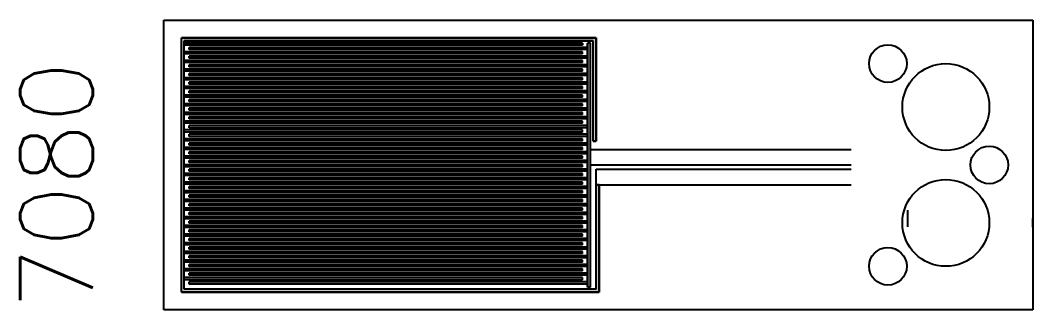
# Model space of a CAD drawing. Extents: x 1124.7 to 1190.6, y 740.2 to 817.2.
# Drawn here: x 1124.68 to 1159.63, y 807.22 to 817.22 of the extents above; entities that cross this region are included whole.
import ezdxf

# ---------------------------------------------------------------- set-up
doc = ezdxf.new("R2010")
doc.units = 0
doc.header["$MEASUREMENT"] = 0
doc.layers.get('0').update_dxf_attribs({"linetype": 'CONTINUOUS'})
doc.styles.get("Standard").update_dxf_attribs({"font": 'txt', "bigfont": 'gbcbig.shx'})

# ---------------------------------------------------------------- blocks, each defined once
blk = doc.blocks.new('*U10')
at = {"linetype": 'Continuous'}
for p, q in [((1172.737, 790.14), (1187.157, 790.14)), ((1172.737, 790.14), (1172.737, 790.04)), ((1172.737, 790.04), (1172.737, 786.433)), ((1172.837, 790.04), (1187.057, 790.04)), ((1172.837, 790.04), (1172.837, 786.433)), ((1187.057, 790.04), (1187.057, 786.433)), ((1187.157, 790.14), (1187.157, 790.04)), ((1187.157, 790.04), (1187.157, 786.433)), ((1172.737, 786.433), (1172.837, 786.433)), ((1187.057, 786.433), (1187.057, 784.924)), ((1187.157, 786.433), (1187.157, 784.924)), ((1172.837, 784.924), (1172.937, 784.924)), ((1172.837, 784.924), (1172.837, 781.46)), ((1172.937, 784.924), (1172.937, 781.46)), ((1187.057, 784.924), (1187.057, 781.46)), ((1187.157, 784.924), (1187.157, 781.46)), ((1172.837, 781.46), (1172.837, 781.36)), ((1172.837, 781.36), (1187.157, 781.36)), ((1172.937, 781.46), (1187.057, 781.46)), ((1187.157, 781.46), (1187.157, 781.36))]:
    blk.add_line(p, q, dxfattribs=at)
for points in [[(1172.737, 790.14), (1172.737, 790.14), (1187.157, 790.14)], [(1172.737, 790.14), (1172.737, 790.04), (1187.157, 790.04)], [(1172.737, 790.04), (1172.737, 786.433), (1172.837, 786.433)], [(1172.837, 790.04), (1172.837, 790.04), (1187.057, 790.04)], [(1187.057, 790.04), (1187.057, 786.433), (1187.157, 786.433)], [(1172.737, 786.433), (1172.737, 786.433), (1172.837, 786.433)], [(1187.057, 786.433), (1187.057, 784.924), (1187.157, 784.924)], [(1172.837, 784.924), (1172.837, 784.924), (1172.937, 784.924)], [(1172.837, 784.924), (1172.837, 781.46), (1172.937, 781.46)], [(1187.057, 784.924), (1187.057, 781.46), (1187.157, 781.46)], [(1172.837, 781.46), (1172.837, 781.36), (1187.157, 781.36)], [(1172.837, 781.36), (1172.837, 781.36), (1187.157, 781.36)], [(1172.937, 781.46), (1172.937, 781.46), (1187.057, 781.46)]]:
    blk.add_solid(points, dxfattribs=at)
at = {"linetype": 'Continuous', "extrusion": (0, 0, -1)}
for points in [[(-1172.737, 790.14), (-1187.157, 790.14), (-1187.157, 790.04)], [(-1172.737, 790.04), (-1172.837, 790.04), (-1172.837, 786.433)], [(-1187.057, 790.04), (-1187.157, 790.04), (-1187.157, 786.433)], [(-1187.057, 786.433), (-1187.157, 786.433), (-1187.157, 784.924)], [(-1172.837, 784.924), (-1172.937, 784.924), (-1172.937, 781.46)], [(-1187.057, 784.924), (-1187.157, 784.924), (-1187.157, 781.46)], [(-1172.837, 781.46), (-1187.157, 781.46), (-1187.157, 781.36)]]:
    blk.add_solid(points, dxfattribs=at)
blk = doc.blocks.new('*U11')
at = {"linetype": 'Continuous'}
for p, q in [((1173.037, 789.97), (1173.137, 789.97)), ((1173.037, 789.97), (1173.037, 781.54)), ((1173.137, 789.97), (1173.137, 781.54)), ((1173.037, 781.54), (1173.137, 781.54))]:
    blk.add_line(p, q, dxfattribs=at)
for points in [[(1173.037, 789.97), (1173.037, 789.97), (1173.137, 789.97)], [(1173.037, 789.97), (1173.037, 781.54), (1173.137, 781.54)], [(1173.037, 781.54), (1173.037, 781.54), (1173.137, 781.54)]]:
    blk.add_solid(points, dxfattribs=at)
at = {"linetype": 'Continuous', "extrusion": (0, 0, -1)}
blk.add_solid([(-1173.037, 789.97), (-1173.137, 789.97), (-1173.137, 781.54)], dxfattribs=at)
blk = doc.blocks.new('*U12')
at = {"linetype": 'Continuous'}
for p, q in [((1173.137, 781.76), (1186.888, 781.76)), ((1173.137, 781.76), (1173.137, 781.69)), ((1173.137, 781.69), (1186.888, 781.69)), ((1173.306, 781.61), (1187.057, 781.61)), ((1173.306, 781.61), (1173.306, 781.54)), ((1173.306, 781.54), (1187.057, 781.54)), ((1186.888, 781.76), (1186.888, 781.69)), ((1187.057, 781.61), (1187.057, 781.54))]:
    blk.add_line(p, q, dxfattribs=at)
for points in [[(1173.137, 781.76), (1173.137, 781.76), (1186.888, 781.76)], [(1173.137, 781.76), (1173.137, 781.69), (1186.888, 781.69)], [(1173.137, 781.69), (1173.137, 781.69), (1186.888, 781.69)], [(1173.306, 781.61), (1173.306, 781.61), (1187.057, 781.61)], [(1173.306, 781.61), (1173.306, 781.54), (1187.057, 781.54)], [(1173.306, 781.54), (1173.306, 781.54), (1187.057, 781.54)]]:
    blk.add_solid(points, dxfattribs=at)
at = {"linetype": 'Continuous', "extrusion": (0, 0, -1)}
for points in [[(-1173.137, 781.76), (-1186.888, 781.76), (-1186.888, 781.69)], [(-1173.306, 781.61), (-1187.057, 781.61), (-1187.057, 781.54)]]:
    blk.add_solid(points, dxfattribs=at)
blk = doc.blocks.new('*U13')
at = {"linetype": 'Continuous'}
for p, q in [((1173.137, 782.06), (1186.888, 782.06)), ((1173.137, 782.06), (1173.137, 781.99)), ((1173.137, 781.99), (1186.888, 781.99)), ((1173.306, 781.91), (1187.057, 781.91)), ((1173.306, 781.91), (1173.306, 781.84)), ((1186.888, 782.06), (1186.888, 781.99)), ((1187.057, 781.91), (1187.057, 781.84)), ((1173.306, 781.84), (1187.057, 781.84))]:
    blk.add_line(p, q, dxfattribs=at)
for points in [[(1173.137, 782.06), (1173.137, 782.06), (1186.888, 782.06)], [(1173.137, 782.06), (1173.137, 781.99), (1186.888, 781.99)], [(1173.137, 781.99), (1173.137, 781.99), (1186.888, 781.99)], [(1173.306, 781.91), (1173.306, 781.91), (1187.057, 781.91)], [(1173.306, 781.91), (1173.306, 781.84), (1187.057, 781.84)], [(1173.306, 781.84), (1173.306, 781.84), (1187.057, 781.84)]]:
    blk.add_solid(points, dxfattribs=at)
at = {"linetype": 'Continuous', "extrusion": (0, 0, -1)}
for points in [[(-1173.137, 782.06), (-1186.888, 782.06), (-1186.888, 781.99)], [(-1173.306, 781.91), (-1187.057, 781.91), (-1187.057, 781.84)]]:
    blk.add_solid(points, dxfattribs=at)
blk = doc.blocks.new('*U14')
at = {"linetype": 'Continuous'}
for p, q in [((1173.137, 782.36), (1186.888, 782.36)), ((1173.137, 782.36), (1173.137, 782.29)), ((1173.137, 782.29), (1186.888, 782.29)), ((1173.306, 782.21), (1187.057, 782.21)), ((1173.306, 782.21), (1173.306, 782.14)), ((1186.888, 782.36), (1186.888, 782.29)), ((1187.057, 782.21), (1187.057, 782.14)), ((1173.306, 782.14), (1187.057, 782.14))]:
    blk.add_line(p, q, dxfattribs=at)
for points in [[(1173.137, 782.36), (1173.137, 782.36), (1186.888, 782.36)], [(1173.137, 782.36), (1173.137, 782.29), (1186.888, 782.29)], [(1173.137, 782.29), (1173.137, 782.29), (1186.888, 782.29)], [(1173.306, 782.21), (1173.306, 782.21), (1187.057, 782.21)], [(1173.306, 782.21), (1173.306, 782.14), (1187.057, 782.14)], [(1173.306, 782.14), (1173.306, 782.14), (1187.057, 782.14)]]:
    blk.add_solid(points, dxfattribs=at)
at = {"linetype": 'Continuous', "extrusion": (0, 0, -1)}
for points in [[(-1173.137, 782.36), (-1186.888, 782.36), (-1186.888, 782.29)], [(-1173.306, 782.21), (-1187.057, 782.21), (-1187.057, 782.14)]]:
    blk.add_solid(points, dxfattribs=at)
blk = doc.blocks.new('*U15')
at = {"linetype": 'Continuous'}
for p, q in [((1173.137, 782.66), (1186.888, 782.66)), ((1173.137, 782.66), (1173.137, 782.59)), ((1173.137, 782.59), (1186.888, 782.59)), ((1186.888, 782.66), (1186.888, 782.59)), ((1173.306, 782.51), (1187.057, 782.51)), ((1173.306, 782.51), (1173.306, 782.44)), ((1173.306, 782.44), (1187.057, 782.44)), ((1187.057, 782.51), (1187.057, 782.44))]:
    blk.add_line(p, q, dxfattribs=at)
for points in [[(1173.137, 782.66), (1173.137, 782.66), (1186.888, 782.66)], [(1173.137, 782.66), (1173.137, 782.59), (1186.888, 782.59)], [(1173.137, 782.59), (1173.137, 782.59), (1186.888, 782.59)], [(1173.306, 782.51), (1173.306, 782.51), (1187.057, 782.51)], [(1173.306, 782.51), (1173.306, 782.44), (1187.057, 782.44)], [(1173.306, 782.44), (1173.306, 782.44), (1187.057, 782.44)]]:
    blk.add_solid(points, dxfattribs=at)
at = {"linetype": 'Continuous', "extrusion": (0, 0, -1)}
for points in [[(-1173.137, 782.66), (-1186.888, 782.66), (-1186.888, 782.59)], [(-1173.306, 782.51), (-1187.057, 782.51), (-1187.057, 782.44)]]:
    blk.add_solid(points, dxfattribs=at)
blk = doc.blocks.new('*U16')
at = {"linetype": 'Continuous'}
for p, q in [((1173.137, 782.96), (1186.888, 782.96)), ((1173.137, 782.96), (1173.137, 782.89)), ((1186.888, 782.96), (1186.888, 782.89)), ((1173.137, 782.89), (1186.888, 782.89)), ((1173.306, 782.81), (1187.057, 782.81)), ((1173.306, 782.81), (1173.306, 782.74)), ((1173.306, 782.74), (1187.057, 782.74)), ((1187.057, 782.81), (1187.057, 782.74))]:
    blk.add_line(p, q, dxfattribs=at)
for points in [[(1173.137, 782.96), (1173.137, 782.96), (1186.888, 782.96)], [(1173.137, 782.96), (1173.137, 782.89), (1186.888, 782.89)], [(1173.137, 782.89), (1173.137, 782.89), (1186.888, 782.89)], [(1173.306, 782.81), (1173.306, 782.81), (1187.057, 782.81)], [(1173.306, 782.81), (1173.306, 782.74), (1187.057, 782.74)], [(1173.306, 782.74), (1173.306, 782.74), (1187.057, 782.74)]]:
    blk.add_solid(points, dxfattribs=at)
at = {"linetype": 'Continuous', "extrusion": (0, 0, -1)}
for points in [[(-1173.137, 782.96), (-1186.888, 782.96), (-1186.888, 782.89)], [(-1173.306, 782.81), (-1187.057, 782.81), (-1187.057, 782.74)]]:
    blk.add_solid(points, dxfattribs=at)
blk = doc.blocks.new('*U17')
at = {"linetype": 'Continuous'}
for p, q in [((1173.137, 783.26), (1186.888, 783.26)), ((1173.137, 783.26), (1173.137, 783.19)), ((1186.888, 783.26), (1186.888, 783.19)), ((1173.137, 783.19), (1186.888, 783.19)), ((1173.306, 783.11), (1187.057, 783.11)), ((1173.306, 783.11), (1173.306, 783.04)), ((1173.306, 783.04), (1187.057, 783.04)), ((1187.057, 783.11), (1187.057, 783.04))]:
    blk.add_line(p, q, dxfattribs=at)
for points in [[(1173.137, 783.26), (1173.137, 783.26), (1186.888, 783.26)], [(1173.137, 783.26), (1173.137, 783.19), (1186.888, 783.19)], [(1173.137, 783.19), (1173.137, 783.19), (1186.888, 783.19)], [(1173.306, 783.11), (1173.306, 783.11), (1187.057, 783.11)], [(1173.306, 783.11), (1173.306, 783.04), (1187.057, 783.04)], [(1173.306, 783.04), (1173.306, 783.04), (1187.057, 783.04)]]:
    blk.add_solid(points, dxfattribs=at)
at = {"linetype": 'Continuous', "extrusion": (0, 0, -1)}
for points in [[(-1173.137, 783.26), (-1186.888, 783.26), (-1186.888, 783.19)], [(-1173.306, 783.11), (-1187.057, 783.11), (-1187.057, 783.04)]]:
    blk.add_solid(points, dxfattribs=at)
blk = doc.blocks.new('*U18')
at = {"linetype": 'Continuous'}
for p, q in [((1173.137, 783.56), (1186.888, 783.56)), ((1173.137, 783.56), (1173.137, 783.49)), ((1173.137, 783.49), (1186.888, 783.49)), ((1173.306, 783.41), (1187.057, 783.41)), ((1173.306, 783.41), (1173.306, 783.34)), ((1173.306, 783.34), (1187.057, 783.34)), ((1186.888, 783.56), (1186.888, 783.49)), ((1187.057, 783.41), (1187.057, 783.34))]:
    blk.add_line(p, q, dxfattribs=at)
for points in [[(1173.137, 783.56), (1173.137, 783.56), (1186.888, 783.56)], [(1173.137, 783.56), (1173.137, 783.49), (1186.888, 783.49)], [(1173.137, 783.49), (1173.137, 783.49), (1186.888, 783.49)], [(1173.306, 783.41), (1173.306, 783.41), (1187.057, 783.41)], [(1173.306, 783.41), (1173.306, 783.34), (1187.057, 783.34)], [(1173.306, 783.34), (1173.306, 783.34), (1187.057, 783.34)]]:
    blk.add_solid(points, dxfattribs=at)
at = {"linetype": 'Continuous', "extrusion": (0, 0, -1)}
for points in [[(-1173.137, 783.56), (-1186.888, 783.56), (-1186.888, 783.49)], [(-1173.306, 783.41), (-1187.057, 783.41), (-1187.057, 783.34)]]:
    blk.add_solid(points, dxfattribs=at)
blk = doc.blocks.new('*U19')
at = {"linetype": 'Continuous'}
for p, q in [((1173.137, 783.86), (1186.888, 783.86)), ((1173.137, 783.86), (1173.137, 783.79)), ((1173.137, 783.79), (1186.888, 783.79)), ((1173.306, 783.71), (1187.057, 783.71)), ((1173.306, 783.71), (1173.306, 783.64)), ((1173.306, 783.64), (1187.057, 783.64)), ((1186.888, 783.86), (1186.888, 783.79)), ((1187.057, 783.71), (1187.057, 783.64))]:
    blk.add_line(p, q, dxfattribs=at)
for points in [[(1173.137, 783.86), (1173.137, 783.86), (1186.888, 783.86)], [(1173.137, 783.86), (1173.137, 783.79), (1186.888, 783.79)], [(1173.137, 783.79), (1173.137, 783.79), (1186.888, 783.79)], [(1173.306, 783.71), (1173.306, 783.71), (1187.057, 783.71)], [(1173.306, 783.71), (1173.306, 783.64), (1187.057, 783.64)], [(1173.306, 783.64), (1173.306, 783.64), (1187.057, 783.64)]]:
    blk.add_solid(points, dxfattribs=at)
at = {"linetype": 'Continuous', "extrusion": (0, 0, -1)}
for points in [[(-1173.137, 783.86), (-1186.888, 783.86), (-1186.888, 783.79)], [(-1173.306, 783.71), (-1187.057, 783.71), (-1187.057, 783.64)]]:
    blk.add_solid(points, dxfattribs=at)
blk = doc.blocks.new('*U20')
at = {"linetype": 'Continuous'}
for p, q in [((1173.137, 784.16), (1186.888, 784.16)), ((1173.137, 784.16), (1173.137, 784.09)), ((1173.137, 784.09), (1186.888, 784.09)), ((1173.306, 784.01), (1187.057, 784.01)), ((1173.306, 784.01), (1173.306, 783.94)), ((1173.306, 783.94), (1187.057, 783.94)), ((1186.888, 784.16), (1186.888, 784.09)), ((1187.057, 784.01), (1187.057, 783.94))]:
    blk.add_line(p, q, dxfattribs=at)
for points in [[(1173.137, 784.16), (1173.137, 784.16), (1186.888, 784.16)], [(1173.137, 784.16), (1173.137, 784.09), (1186.888, 784.09)], [(1173.137, 784.09), (1173.137, 784.09), (1186.888, 784.09)], [(1173.306, 784.01), (1173.306, 784.01), (1187.057, 784.01)], [(1173.306, 784.01), (1173.306, 783.94), (1187.057, 783.94)], [(1173.306, 783.94), (1173.306, 783.94), (1187.057, 783.94)]]:
    blk.add_solid(points, dxfattribs=at)
at = {"linetype": 'Continuous', "extrusion": (0, 0, -1)}
for points in [[(-1173.137, 784.16), (-1186.888, 784.16), (-1186.888, 784.09)], [(-1173.306, 784.01), (-1187.057, 784.01), (-1187.057, 783.94)]]:
    blk.add_solid(points, dxfattribs=at)
blk = doc.blocks.new('*U21')
at = {"linetype": 'Continuous'}
for p, q in [((1173.137, 784.46), (1186.888, 784.46)), ((1173.137, 784.46), (1173.137, 784.39)), ((1173.137, 784.39), (1186.888, 784.39)), ((1173.306, 784.31), (1187.057, 784.31)), ((1173.306, 784.31), (1173.306, 784.24)), ((1186.888, 784.46), (1186.888, 784.39)), ((1187.057, 784.31), (1187.057, 784.24)), ((1173.306, 784.24), (1187.057, 784.24))]:
    blk.add_line(p, q, dxfattribs=at)
for points in [[(1173.137, 784.46), (1173.137, 784.46), (1186.888, 784.46)], [(1173.137, 784.46), (1173.137, 784.39), (1186.888, 784.39)], [(1173.137, 784.39), (1173.137, 784.39), (1186.888, 784.39)], [(1173.306, 784.31), (1173.306, 784.31), (1187.057, 784.31)], [(1173.306, 784.31), (1173.306, 784.24), (1187.057, 784.24)], [(1173.306, 784.24), (1173.306, 784.24), (1187.057, 784.24)]]:
    blk.add_solid(points, dxfattribs=at)
at = {"linetype": 'Continuous', "extrusion": (0, 0, -1)}
for points in [[(-1173.137, 784.46), (-1186.888, 784.46), (-1186.888, 784.39)], [(-1173.306, 784.31), (-1187.057, 784.31), (-1187.057, 784.24)]]:
    blk.add_solid(points, dxfattribs=at)
blk = doc.blocks.new('*U22')
at = {"linetype": 'Continuous'}
for p, q in [((1173.137, 784.76), (1186.888, 784.76)), ((1173.137, 784.76), (1173.137, 784.69)), ((1173.137, 784.69), (1186.888, 784.69)), ((1186.888, 784.76), (1186.888, 784.69)), ((1173.306, 784.61), (1187.057, 784.61)), ((1173.306, 784.61), (1173.306, 784.54)), ((1173.306, 784.54), (1187.057, 784.54)), ((1187.057, 784.61), (1187.057, 784.54))]:
    blk.add_line(p, q, dxfattribs=at)
for points in [[(1173.137, 784.76), (1173.137, 784.76), (1186.888, 784.76)], [(1173.137, 784.76), (1173.137, 784.69), (1186.888, 784.69)], [(1173.137, 784.69), (1173.137, 784.69), (1186.888, 784.69)], [(1173.306, 784.61), (1173.306, 784.61), (1187.057, 784.61)], [(1173.306, 784.61), (1173.306, 784.54), (1187.057, 784.54)], [(1173.306, 784.54), (1173.306, 784.54), (1187.057, 784.54)]]:
    blk.add_solid(points, dxfattribs=at)
at = {"linetype": 'Continuous', "extrusion": (0, 0, -1)}
for points in [[(-1173.137, 784.76), (-1186.888, 784.76), (-1186.888, 784.69)], [(-1173.306, 784.61), (-1187.057, 784.61), (-1187.057, 784.54)]]:
    blk.add_solid(points, dxfattribs=at)
blk = doc.blocks.new('*U23')
at = {"linetype": 'Continuous'}
for p, q in [((1173.137, 785.06), (1186.888, 785.06)), ((1173.137, 785.06), (1173.137, 784.99)), ((1173.137, 784.99), (1186.888, 784.99)), ((1186.888, 785.06), (1186.888, 784.99)), ((1173.306, 784.91), (1187.057, 784.91)), ((1173.306, 784.91), (1173.306, 784.84)), ((1173.306, 784.84), (1187.057, 784.84)), ((1187.057, 784.91), (1187.057, 784.84))]:
    blk.add_line(p, q, dxfattribs=at)
for points in [[(1173.137, 785.06), (1173.137, 785.06), (1186.888, 785.06)], [(1173.137, 785.06), (1173.137, 784.99), (1186.888, 784.99)], [(1173.137, 784.99), (1173.137, 784.99), (1186.888, 784.99)], [(1173.306, 784.91), (1173.306, 784.91), (1187.057, 784.91)], [(1173.306, 784.91), (1173.306, 784.84), (1187.057, 784.84)], [(1173.306, 784.84), (1173.306, 784.84), (1187.057, 784.84)]]:
    blk.add_solid(points, dxfattribs=at)
at = {"linetype": 'Continuous', "extrusion": (0, 0, -1)}
for points in [[(-1173.137, 785.06), (-1186.888, 785.06), (-1186.888, 784.99)], [(-1173.306, 784.91), (-1187.057, 784.91), (-1187.057, 784.84)]]:
    blk.add_solid(points, dxfattribs=at)
blk = doc.blocks.new('*U24')
at = {"linetype": 'Continuous'}
for p, q in [((1173.137, 785.36), (1186.888, 785.36)), ((1173.137, 785.36), (1173.137, 785.29)), ((1186.888, 785.36), (1186.888, 785.29)), ((1173.137, 785.29), (1186.888, 785.29)), ((1173.306, 785.21), (1187.057, 785.21)), ((1173.306, 785.21), (1173.306, 785.14)), ((1173.306, 785.14), (1187.057, 785.14)), ((1187.057, 785.21), (1187.057, 785.14))]:
    blk.add_line(p, q, dxfattribs=at)
for points in [[(1173.137, 785.36), (1173.137, 785.36), (1186.888, 785.36)], [(1173.137, 785.36), (1173.137, 785.29), (1186.888, 785.29)], [(1173.137, 785.29), (1173.137, 785.29), (1186.888, 785.29)], [(1173.306, 785.21), (1173.306, 785.21), (1187.057, 785.21)], [(1173.306, 785.21), (1173.306, 785.14), (1187.057, 785.14)], [(1173.306, 785.14), (1173.306, 785.14), (1187.057, 785.14)]]:
    blk.add_solid(points, dxfattribs=at)
at = {"linetype": 'Continuous', "extrusion": (0, 0, -1)}
for points in [[(-1173.137, 785.36), (-1186.888, 785.36), (-1186.888, 785.29)], [(-1173.306, 785.21), (-1187.057, 785.21), (-1187.057, 785.14)]]:
    blk.add_solid(points, dxfattribs=at)
blk = doc.blocks.new('*U25')
at = {"linetype": 'Continuous'}
for p, q in [((1173.137, 785.66), (1186.888, 785.66)), ((1173.137, 785.66), (1173.137, 785.59)), ((1173.137, 785.59), (1186.888, 785.59)), ((1173.306, 785.51), (1187.057, 785.51)), ((1173.306, 785.51), (1173.306, 785.44)), ((1173.306, 785.44), (1187.057, 785.44)), ((1186.888, 785.66), (1186.888, 785.59)), ((1187.057, 785.51), (1187.057, 785.44))]:
    blk.add_line(p, q, dxfattribs=at)
for points in [[(1173.137, 785.66), (1173.137, 785.66), (1186.888, 785.66)], [(1173.137, 785.66), (1173.137, 785.59), (1186.888, 785.59)], [(1173.137, 785.59), (1173.137, 785.59), (1186.888, 785.59)], [(1173.306, 785.51), (1173.306, 785.51), (1187.057, 785.51)], [(1173.306, 785.51), (1173.306, 785.44), (1187.057, 785.44)], [(1173.306, 785.44), (1173.306, 785.44), (1187.057, 785.44)]]:
    blk.add_solid(points, dxfattribs=at)
at = {"linetype": 'Continuous', "extrusion": (0, 0, -1)}
for points in [[(-1173.137, 785.66), (-1186.888, 785.66), (-1186.888, 785.59)], [(-1173.306, 785.51), (-1187.057, 785.51), (-1187.057, 785.44)]]:
    blk.add_solid(points, dxfattribs=at)
blk = doc.blocks.new('*U26')
at = {"linetype": 'Continuous'}
for p, q in [((1173.137, 785.96), (1186.888, 785.96)), ((1173.137, 785.96), (1173.137, 785.89)), ((1173.137, 785.89), (1186.888, 785.89)), ((1173.306, 785.81), (1187.057, 785.81)), ((1173.306, 785.81), (1173.306, 785.74)), ((1173.306, 785.74), (1187.057, 785.74)), ((1186.888, 785.96), (1186.888, 785.89)), ((1187.057, 785.81), (1187.057, 785.74))]:
    blk.add_line(p, q, dxfattribs=at)
for points in [[(1173.137, 785.96), (1173.137, 785.96), (1186.888, 785.96)], [(1173.137, 785.96), (1173.137, 785.89), (1186.888, 785.89)], [(1173.137, 785.89), (1173.137, 785.89), (1186.888, 785.89)], [(1173.306, 785.81), (1173.306, 785.81), (1187.057, 785.81)], [(1173.306, 785.81), (1173.306, 785.74), (1187.057, 785.74)], [(1173.306, 785.74), (1173.306, 785.74), (1187.057, 785.74)]]:
    blk.add_solid(points, dxfattribs=at)
at = {"linetype": 'Continuous', "extrusion": (0, 0, -1)}
for points in [[(-1173.137, 785.96), (-1186.888, 785.96), (-1186.888, 785.89)], [(-1173.306, 785.81), (-1187.057, 785.81), (-1187.057, 785.74)]]:
    blk.add_solid(points, dxfattribs=at)
blk = doc.blocks.new('*U27')
at = {"linetype": 'Continuous'}
for p, q in [((1173.137, 786.26), (1186.888, 786.26)), ((1173.137, 786.26), (1173.137, 786.19)), ((1173.137, 786.19), (1186.888, 786.19)), ((1173.306, 786.11), (1187.057, 786.11)), ((1173.306, 786.11), (1173.306, 786.04)), ((1173.306, 786.04), (1187.057, 786.04)), ((1186.888, 786.26), (1186.888, 786.19)), ((1187.057, 786.11), (1187.057, 786.04))]:
    blk.add_line(p, q, dxfattribs=at)
for points in [[(1173.137, 786.26), (1173.137, 786.26), (1186.888, 786.26)], [(1173.137, 786.26), (1173.137, 786.19), (1186.888, 786.19)], [(1173.137, 786.19), (1173.137, 786.19), (1186.888, 786.19)], [(1173.306, 786.11), (1173.306, 786.11), (1187.057, 786.11)], [(1173.306, 786.11), (1173.306, 786.04), (1187.057, 786.04)], [(1173.306, 786.04), (1173.306, 786.04), (1187.057, 786.04)]]:
    blk.add_solid(points, dxfattribs=at)
at = {"linetype": 'Continuous', "extrusion": (0, 0, -1)}
for points in [[(-1173.137, 786.26), (-1186.888, 786.26), (-1186.888, 786.19)], [(-1173.306, 786.11), (-1187.057, 786.11), (-1187.057, 786.04)]]:
    blk.add_solid(points, dxfattribs=at)
blk = doc.blocks.new('*U28')
at = {"linetype": 'Continuous'}
for p, q in [((1173.137, 786.56), (1186.888, 786.56)), ((1173.137, 786.56), (1173.137, 786.49)), ((1173.137, 786.49), (1186.888, 786.49)), ((1173.306, 786.41), (1187.057, 786.41)), ((1173.306, 786.41), (1173.306, 786.34)), ((1186.888, 786.56), (1186.888, 786.49)), ((1187.057, 786.41), (1187.057, 786.34)), ((1173.306, 786.34), (1187.057, 786.34))]:
    blk.add_line(p, q, dxfattribs=at)
for points in [[(1173.137, 786.56), (1173.137, 786.56), (1186.888, 786.56)], [(1173.137, 786.56), (1173.137, 786.49), (1186.888, 786.49)], [(1173.137, 786.49), (1173.137, 786.49), (1186.888, 786.49)], [(1173.306, 786.41), (1173.306, 786.41), (1187.057, 786.41)], [(1173.306, 786.41), (1173.306, 786.34), (1187.057, 786.34)], [(1173.306, 786.34), (1173.306, 786.34), (1187.057, 786.34)]]:
    blk.add_solid(points, dxfattribs=at)
at = {"linetype": 'Continuous', "extrusion": (0, 0, -1)}
for points in [[(-1173.137, 786.56), (-1186.888, 786.56), (-1186.888, 786.49)], [(-1173.306, 786.41), (-1187.057, 786.41), (-1187.057, 786.34)]]:
    blk.add_solid(points, dxfattribs=at)
blk = doc.blocks.new('*U29')
at = {"linetype": 'Continuous'}
for p, q in [((1173.137, 786.86), (1186.888, 786.86)), ((1173.137, 786.86), (1173.137, 786.79)), ((1173.137, 786.79), (1186.888, 786.79)), ((1186.888, 786.86), (1186.888, 786.79)), ((1173.306, 786.71), (1187.057, 786.71)), ((1173.306, 786.71), (1173.306, 786.64)), ((1173.306, 786.64), (1187.057, 786.64)), ((1187.057, 786.71), (1187.057, 786.64))]:
    blk.add_line(p, q, dxfattribs=at)
for points in [[(1173.137, 786.86), (1173.137, 786.86), (1186.888, 786.86)], [(1173.137, 786.86), (1173.137, 786.79), (1186.888, 786.79)], [(1173.137, 786.79), (1173.137, 786.79), (1186.888, 786.79)], [(1173.306, 786.71), (1173.306, 786.71), (1187.057, 786.71)], [(1173.306, 786.71), (1173.306, 786.64), (1187.057, 786.64)], [(1173.306, 786.64), (1173.306, 786.64), (1187.057, 786.64)]]:
    blk.add_solid(points, dxfattribs=at)
at = {"linetype": 'Continuous', "extrusion": (0, 0, -1)}
for points in [[(-1173.137, 786.86), (-1186.888, 786.86), (-1186.888, 786.79)], [(-1173.306, 786.71), (-1187.057, 786.71), (-1187.057, 786.64)]]:
    blk.add_solid(points, dxfattribs=at)
blk = doc.blocks.new('*U30')
at = {"linetype": 'Continuous'}
for p, q in [((1173.137, 787.16), (1186.888, 787.16)), ((1173.137, 787.16), (1173.137, 787.09)), ((1173.137, 787.09), (1186.888, 787.09)), ((1186.888, 787.16), (1186.888, 787.09)), ((1173.306, 787.01), (1187.057, 787.01)), ((1173.306, 787.01), (1173.306, 786.94)), ((1173.306, 786.94), (1187.057, 786.94)), ((1187.057, 787.01), (1187.057, 786.94))]:
    blk.add_line(p, q, dxfattribs=at)
for points in [[(1173.137, 787.16), (1173.137, 787.16), (1186.888, 787.16)], [(1173.137, 787.16), (1173.137, 787.09), (1186.888, 787.09)], [(1173.137, 787.09), (1173.137, 787.09), (1186.888, 787.09)], [(1173.306, 787.01), (1173.306, 787.01), (1187.057, 787.01)], [(1173.306, 787.01), (1173.306, 786.94), (1187.057, 786.94)], [(1173.306, 786.94), (1173.306, 786.94), (1187.057, 786.94)]]:
    blk.add_solid(points, dxfattribs=at)
at = {"linetype": 'Continuous', "extrusion": (0, 0, -1)}
for points in [[(-1173.137, 787.16), (-1186.888, 787.16), (-1186.888, 787.09)], [(-1173.306, 787.01), (-1187.057, 787.01), (-1187.057, 786.94)]]:
    blk.add_solid(points, dxfattribs=at)
blk = doc.blocks.new('*U31')
at = {"linetype": 'Continuous'}
for p, q in [((1173.137, 787.46), (1186.888, 787.46)), ((1173.137, 787.46), (1173.137, 787.39)), ((1186.888, 787.46), (1186.888, 787.39)), ((1173.137, 787.39), (1186.888, 787.39)), ((1173.306, 787.31), (1187.057, 787.31)), ((1173.306, 787.31), (1173.306, 787.24)), ((1173.306, 787.24), (1187.057, 787.24)), ((1187.057, 787.31), (1187.057, 787.24))]:
    blk.add_line(p, q, dxfattribs=at)
for points in [[(1173.137, 787.46), (1173.137, 787.46), (1186.888, 787.46)], [(1173.137, 787.46), (1173.137, 787.39), (1186.888, 787.39)], [(1173.137, 787.39), (1173.137, 787.39), (1186.888, 787.39)], [(1173.306, 787.31), (1173.306, 787.31), (1187.057, 787.31)], [(1173.306, 787.31), (1173.306, 787.24), (1187.057, 787.24)], [(1173.306, 787.24), (1173.306, 787.24), (1187.057, 787.24)]]:
    blk.add_solid(points, dxfattribs=at)
at = {"linetype": 'Continuous', "extrusion": (0, 0, -1)}
for points in [[(-1173.137, 787.46), (-1186.888, 787.46), (-1186.888, 787.39)], [(-1173.306, 787.31), (-1187.057, 787.31), (-1187.057, 787.24)]]:
    blk.add_solid(points, dxfattribs=at)
blk = doc.blocks.new('*U32')
at = {"linetype": 'Continuous'}
for p, q in [((1173.137, 787.76), (1186.888, 787.76)), ((1173.137, 787.76), (1173.137, 787.69)), ((1173.137, 787.69), (1186.888, 787.69)), ((1173.306, 787.61), (1187.057, 787.61)), ((1173.306, 787.61), (1173.306, 787.54)), ((1173.306, 787.54), (1187.057, 787.54)), ((1186.888, 787.76), (1186.888, 787.69)), ((1187.057, 787.61), (1187.057, 787.54))]:
    blk.add_line(p, q, dxfattribs=at)
for points in [[(1173.137, 787.76), (1173.137, 787.76), (1186.888, 787.76)], [(1173.137, 787.76), (1173.137, 787.69), (1186.888, 787.69)], [(1173.137, 787.69), (1173.137, 787.69), (1186.888, 787.69)], [(1173.306, 787.61), (1173.306, 787.61), (1187.057, 787.61)], [(1173.306, 787.61), (1173.306, 787.54), (1187.057, 787.54)], [(1173.306, 787.54), (1173.306, 787.54), (1187.057, 787.54)]]:
    blk.add_solid(points, dxfattribs=at)
at = {"linetype": 'Continuous', "extrusion": (0, 0, -1)}
for points in [[(-1173.137, 787.76), (-1186.888, 787.76), (-1186.888, 787.69)], [(-1173.306, 787.61), (-1187.057, 787.61), (-1187.057, 787.54)]]:
    blk.add_solid(points, dxfattribs=at)
blk = doc.blocks.new('*U33')
at = {"linetype": 'Continuous'}
for p, q in [((1173.137, 788.06), (1186.888, 788.06)), ((1173.137, 788.06), (1173.137, 787.99)), ((1173.137, 787.99), (1186.888, 787.99)), ((1173.306, 787.91), (1187.057, 787.91)), ((1173.306, 787.91), (1173.306, 787.84)), ((1173.306, 787.84), (1187.057, 787.84)), ((1186.888, 788.06), (1186.888, 787.99)), ((1187.057, 787.91), (1187.057, 787.84))]:
    blk.add_line(p, q, dxfattribs=at)
for points in [[(1173.137, 788.06), (1173.137, 788.06), (1186.888, 788.06)], [(1173.137, 788.06), (1173.137, 787.99), (1186.888, 787.99)], [(1173.137, 787.99), (1173.137, 787.99), (1186.888, 787.99)], [(1173.306, 787.91), (1173.306, 787.91), (1187.057, 787.91)], [(1173.306, 787.91), (1173.306, 787.84), (1187.057, 787.84)], [(1173.306, 787.84), (1173.306, 787.84), (1187.057, 787.84)]]:
    blk.add_solid(points, dxfattribs=at)
at = {"linetype": 'Continuous', "extrusion": (0, 0, -1)}
for points in [[(-1173.137, 788.06), (-1186.888, 788.06), (-1186.888, 787.99)], [(-1173.306, 787.91), (-1187.057, 787.91), (-1187.057, 787.84)]]:
    blk.add_solid(points, dxfattribs=at)
blk = doc.blocks.new('*U34')
at = {"linetype": 'Continuous'}
for p, q in [((1173.137, 788.36), (1186.888, 788.36)), ((1173.137, 788.36), (1173.137, 788.29)), ((1173.137, 788.29), (1186.888, 788.29)), ((1173.306, 788.21), (1187.057, 788.21)), ((1173.306, 788.21), (1173.306, 788.14)), ((1173.306, 788.14), (1187.057, 788.14)), ((1186.888, 788.36), (1186.888, 788.29)), ((1187.057, 788.21), (1187.057, 788.14))]:
    blk.add_line(p, q, dxfattribs=at)
for points in [[(1173.137, 788.36), (1173.137, 788.36), (1186.888, 788.36)], [(1173.137, 788.36), (1173.137, 788.29), (1186.888, 788.29)], [(1173.137, 788.29), (1173.137, 788.29), (1186.888, 788.29)], [(1173.306, 788.21), (1173.306, 788.21), (1187.057, 788.21)], [(1173.306, 788.21), (1173.306, 788.14), (1187.057, 788.14)], [(1173.306, 788.14), (1173.306, 788.14), (1187.057, 788.14)]]:
    blk.add_solid(points, dxfattribs=at)
at = {"linetype": 'Continuous', "extrusion": (0, 0, -1)}
for points in [[(-1173.137, 788.36), (-1186.888, 788.36), (-1186.888, 788.29)], [(-1173.306, 788.21), (-1187.057, 788.21), (-1187.057, 788.14)]]:
    blk.add_solid(points, dxfattribs=at)
blk = doc.blocks.new('*U35')
at = {"linetype": 'Continuous'}
for p, q in [((1173.137, 788.66), (1186.888, 788.66)), ((1173.137, 788.66), (1173.137, 788.59)), ((1173.137, 788.59), (1186.888, 788.59)), ((1173.306, 788.51), (1187.057, 788.51)), ((1173.306, 788.51), (1173.306, 788.44)), ((1186.888, 788.66), (1186.888, 788.59)), ((1187.057, 788.51), (1187.057, 788.44)), ((1173.306, 788.44), (1187.057, 788.44))]:
    blk.add_line(p, q, dxfattribs=at)
for points in [[(1173.137, 788.66), (1173.137, 788.66), (1186.888, 788.66)], [(1173.137, 788.66), (1173.137, 788.59), (1186.888, 788.59)], [(1173.137, 788.59), (1173.137, 788.59), (1186.888, 788.59)], [(1173.306, 788.51), (1173.306, 788.51), (1187.057, 788.51)], [(1173.306, 788.51), (1173.306, 788.44), (1187.057, 788.44)], [(1173.306, 788.44), (1173.306, 788.44), (1187.057, 788.44)]]:
    blk.add_solid(points, dxfattribs=at)
at = {"linetype": 'Continuous', "extrusion": (0, 0, -1)}
for points in [[(-1173.137, 788.66), (-1186.888, 788.66), (-1186.888, 788.59)], [(-1173.306, 788.51), (-1187.057, 788.51), (-1187.057, 788.44)]]:
    blk.add_solid(points, dxfattribs=at)
blk = doc.blocks.new('*U36')
at = {"linetype": 'Continuous'}
for p, q in [((1173.137, 788.96), (1186.888, 788.96)), ((1173.137, 788.96), (1173.137, 788.89)), ((1173.137, 788.89), (1186.888, 788.89)), ((1186.888, 788.96), (1186.888, 788.89)), ((1173.306, 788.81), (1187.057, 788.81)), ((1173.306, 788.81), (1173.306, 788.74)), ((1173.306, 788.74), (1187.057, 788.74)), ((1187.057, 788.81), (1187.057, 788.74))]:
    blk.add_line(p, q, dxfattribs=at)
for points in [[(1173.137, 788.96), (1173.137, 788.96), (1186.888, 788.96)], [(1173.137, 788.96), (1173.137, 788.89), (1186.888, 788.89)], [(1173.137, 788.89), (1173.137, 788.89), (1186.888, 788.89)], [(1173.306, 788.81), (1173.306, 788.81), (1187.057, 788.81)], [(1173.306, 788.81), (1173.306, 788.74), (1187.057, 788.74)], [(1173.306, 788.74), (1173.306, 788.74), (1187.057, 788.74)]]:
    blk.add_solid(points, dxfattribs=at)
at = {"linetype": 'Continuous', "extrusion": (0, 0, -1)}
for points in [[(-1173.137, 788.96), (-1186.888, 788.96), (-1186.888, 788.89)], [(-1173.306, 788.81), (-1187.057, 788.81), (-1187.057, 788.74)]]:
    blk.add_solid(points, dxfattribs=at)
blk = doc.blocks.new('*U37')
at = {"linetype": 'Continuous'}
for p, q in [((1173.137, 789.26), (1186.888, 789.26)), ((1173.137, 789.26), (1173.137, 789.19)), ((1173.137, 789.19), (1186.888, 789.19)), ((1186.888, 789.26), (1186.888, 789.19)), ((1173.306, 789.11), (1187.057, 789.11)), ((1173.306, 789.11), (1173.306, 789.04)), ((1173.306, 789.04), (1187.057, 789.04)), ((1187.057, 789.11), (1187.057, 789.04))]:
    blk.add_line(p, q, dxfattribs=at)
for points in [[(1173.137, 789.26), (1173.137, 789.26), (1186.888, 789.26)], [(1173.137, 789.26), (1173.137, 789.19), (1186.888, 789.19)], [(1173.137, 789.19), (1173.137, 789.19), (1186.888, 789.19)], [(1173.306, 789.11), (1173.306, 789.11), (1187.057, 789.11)], [(1173.306, 789.11), (1173.306, 789.04), (1187.057, 789.04)], [(1173.306, 789.04), (1173.306, 789.04), (1187.057, 789.04)]]:
    blk.add_solid(points, dxfattribs=at)
at = {"linetype": 'Continuous', "extrusion": (0, 0, -1)}
for points in [[(-1173.137, 789.26), (-1186.888, 789.26), (-1186.888, 789.19)], [(-1173.306, 789.11), (-1187.057, 789.11), (-1187.057, 789.04)]]:
    blk.add_solid(points, dxfattribs=at)
blk = doc.blocks.new('*U38')
at = {"linetype": 'Continuous'}
for p, q in [((1173.137, 789.56), (1186.888, 789.56)), ((1173.137, 789.56), (1173.137, 789.49)), ((1186.888, 789.56), (1186.888, 789.49)), ((1173.137, 789.49), (1186.888, 789.49)), ((1173.306, 789.41), (1187.057, 789.41)), ((1173.306, 789.41), (1173.306, 789.34)), ((1173.306, 789.34), (1187.057, 789.34)), ((1187.057, 789.41), (1187.057, 789.34))]:
    blk.add_line(p, q, dxfattribs=at)
for points in [[(1173.137, 789.56), (1173.137, 789.56), (1186.888, 789.56)], [(1173.137, 789.56), (1173.137, 789.49), (1186.888, 789.49)], [(1173.137, 789.49), (1173.137, 789.49), (1186.888, 789.49)], [(1173.306, 789.41), (1173.306, 789.41), (1187.057, 789.41)], [(1173.306, 789.41), (1173.306, 789.34), (1187.057, 789.34)], [(1173.306, 789.34), (1173.306, 789.34), (1187.057, 789.34)]]:
    blk.add_solid(points, dxfattribs=at)
at = {"linetype": 'Continuous', "extrusion": (0, 0, -1)}
for points in [[(-1173.137, 789.56), (-1186.888, 789.56), (-1186.888, 789.49)], [(-1173.306, 789.41), (-1187.057, 789.41), (-1187.057, 789.34)]]:
    blk.add_solid(points, dxfattribs=at)
blk = doc.blocks.new('*U39')
at = {"linetype": 'Continuous'}
for p, q in [((1173.137, 789.86), (1186.888, 789.86)), ((1173.137, 789.86), (1173.137, 789.79)), ((1173.137, 789.79), (1186.888, 789.79)), ((1173.306, 789.71), (1187.057, 789.71)), ((1173.306, 789.71), (1173.306, 789.64)), ((1173.306, 789.64), (1187.057, 789.64)), ((1186.888, 789.86), (1186.888, 789.79)), ((1187.057, 789.71), (1187.057, 789.64))]:
    blk.add_line(p, q, dxfattribs=at)
for points in [[(1173.137, 789.86), (1173.137, 789.86), (1186.888, 789.86)], [(1173.137, 789.86), (1173.137, 789.79), (1186.888, 789.79)], [(1173.137, 789.79), (1173.137, 789.79), (1186.888, 789.79)], [(1173.306, 789.71), (1173.306, 789.71), (1187.057, 789.71)], [(1173.306, 789.71), (1173.306, 789.64), (1187.057, 789.64)], [(1173.306, 789.64), (1173.306, 789.64), (1187.057, 789.64)]]:
    blk.add_solid(points, dxfattribs=at)
at = {"linetype": 'Continuous', "extrusion": (0, 0, -1)}
for points in [[(-1173.137, 789.86), (-1186.888, 789.86), (-1186.888, 789.79)], [(-1173.306, 789.71), (-1187.057, 789.71), (-1187.057, 789.64)]]:
    blk.add_solid(points, dxfattribs=at)

msp = doc.modelspace()

# ---------------------------------------------------------------- linework, layer by layer
for p, q in [((1129.626, 807.222), (1129.626, 817.222)), ((1129.626, 817.222), (1159.626, 817.222)), ((1159.626, 817.222), (1159.626, 807.222)), ((1130.236, 816.612), (1144.556, 816.612)), ((1130.236, 807.832), (1130.236, 816.612)), ((1130.336, 807.932), (1130.336, 816.512)), ((1130.336, 816.512), (1144.456, 816.512)), ((1130.336, 816.512), (1130.336, 816.432)), ((1144.456, 813.048), (1144.456, 816.512)), ((1144.556, 816.612), (1144.556, 813.048)), ((1130.336, 816.432), (1144.087, 816.432)), ((1130.336, 816.362), (1130.336, 816.432)), ((1144.087, 816.362), (1130.336, 816.362)), ((1130.504, 816.282), (1144.256, 816.282)), ((1130.504, 816.212), (1130.504, 816.282)), ((1144.256, 816.212), (1130.504, 816.212)), ((1144.087, 816.432), (1144.087, 816.362)), ((1144.256, 816.432), (1144.256, 808.002)), ((1144.356, 816.432), (1144.256, 816.432)), ((1144.256, 816.282), (1144.256, 816.212)), ((1144.356, 808.002), (1144.356, 816.432)), ((1144.456, 813.048), (1144.556, 813.048)), ((1144.356, 812.752), (1153.356, 812.752)), ((1144.356, 812.222), (1144.356, 812.752)), ((1144.356, 812.222), (1153.356, 812.222)), ((1144.556, 812.072), (1153.356, 812.072)), ((1144.556, 811.539), (1144.556, 812.072)), ((1144.556, 807.932), (1144.556, 811.539)), ((1144.556, 811.539), (1153.36, 811.539)), ((1144.556, 811.539), (1144.656, 811.539)), ((1144.656, 811.539), (1144.656, 807.832)), ((1155.311, 810.081), (1155.311, 810.662)), ((1159.626, 810.073), (1159.626, 810.373)), ((1130.236, 807.832), (1144.656, 807.832)), ((1144.556, 807.932), (1130.336, 807.932)), ((1144.356, 808.002), (1144.256, 808.002)), ((1159.626, 807.222), (1129.626, 807.222))]:
    msp.add_line(p, q)
for centre, radius in [((1154.626, 815.722), 0.65), ((1156.626, 814.222), 1.5), ((1158.126, 812.222), 0.65), ((1156.626, 810.222), 1.5), ((1154.626, 808.722), 0.65)]:
    msp.add_circle(centre, radius)

# ---------------------------------------------------------------- block references
at = {"linetype": 'Continuous', "rotation": 180}
for name in ['*U10', '*U12', '*U13', '*U11', '*U14', '*U15', '*U16', '*U17', '*U18', '*U19', '*U20', '*U21', '*U22', '*U23', '*U24', '*U25', '*U26', '*U27', '*U28', '*U29', '*U30', '*U31', '*U32', '*U33', '*U34', '*U35', '*U36', '*U37', '*U38', '*U39']:
    msp.add_blockref(name, (2317.393, 1597.971), dxfattribs=at)

# ---------------------------------------------------------------- texts
msp.add_text('7080', height=2.5, rotation=90).set_placement((1127.175, 807.234))

doc.saveas('drawing.dxf')
